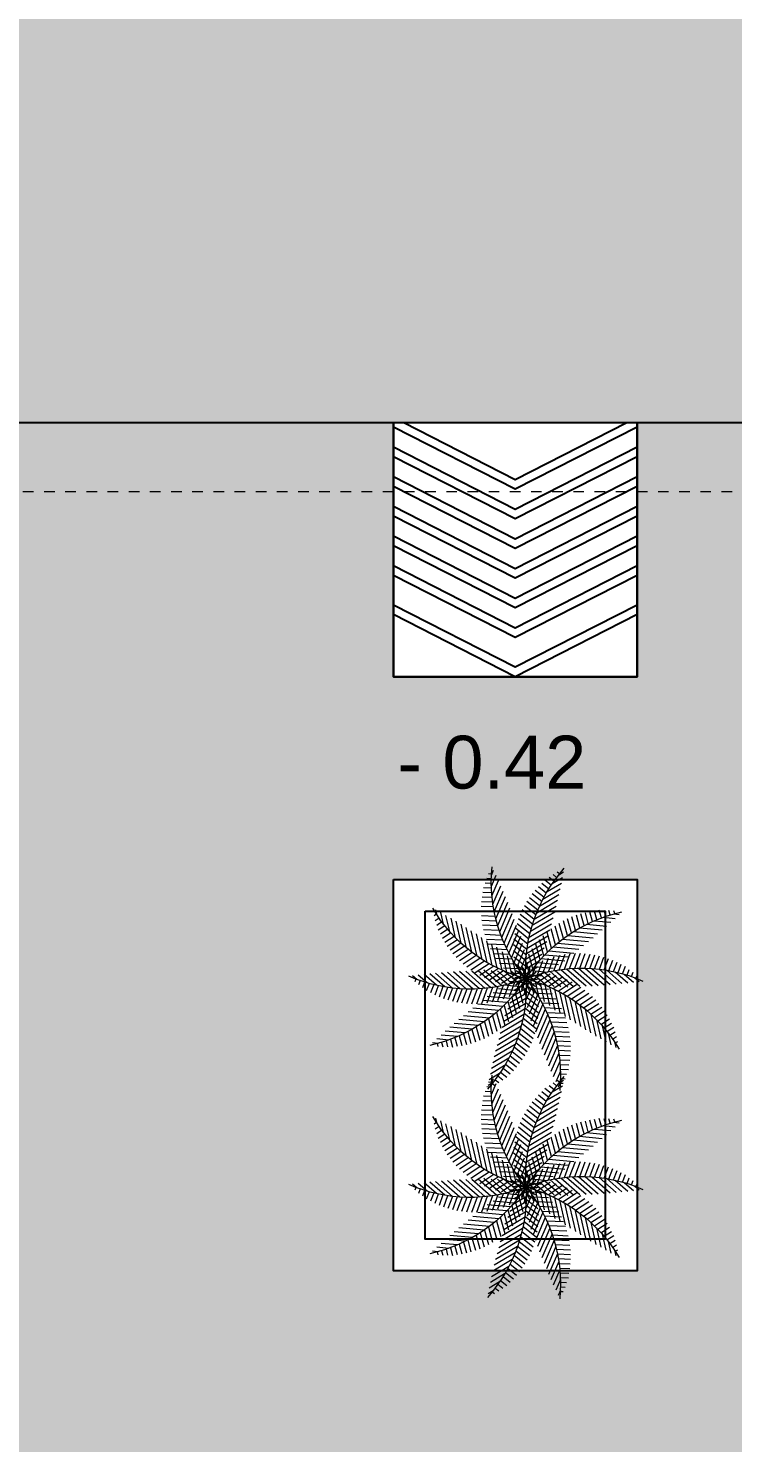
# Model space of a CAD drawing. Header units: inches. Extents: x 0 to 558, y -1 to 295.
# Drawn here: x 273.75 to 280.41, y 185.35 to 198.72 of the extents above; entities that cross this region are included whole.
import ezdxf

# ---------------------------------------------------------------- set-up
doc = ezdxf.new("R2010")
doc.units = ezdxf.units.IN
doc.header["$MEASUREMENT"] = 0
doc.linetypes.add('DASHDOT2', pattern=[0.5, 0.25, -0.125, 0, -0.125])
for name, color, linetype, lineweight in [('ARSIR', 31, 'Continuous', 5), ('ARSIR BETON', 8, 'Continuous', 5), ('GSB', 1, 'Continuous', 15), ('NOT', 7, 'Continuous', 20), ('POHON', 98, 'Continuous', 5)]:
    doc.layers.add(name, color=color, linetype=linetype, lineweight=lineweight)
doc.layers.add('dinding', color=3, linetype='Continuous')
doc.layers.add('LANTAI', color=57, linetype='Continuous')
doc.styles.get("Standard").update_dxf_attribs({"font": 'arial.ttf'})
pattern_1 = [(45, (37.0798, 226.14725), (6e-17, 0.5747364), [1.2192, -0.4064]), (135, (37.36716, 226.4346), (6e-17, 0.5747364), [1.2192, -0.4064])]

# ---------------------------------------------------------------- blocks, each defined once
blk = doc.blocks.new('A$C08441736')
at = {"color": 82}
for p, q in [((0.0057, 0.7473), (-0.0197, 0.7763)), ((0.0458, 0.6127), (-0.0291, 0.6983)), ((0.0295, 0.6758), (-0.0246, 0.7375)), ((0.0028, 0.7548), (0.0219, 0.762)), ((0.0138, 0.7247), (0.0436, 0.7359)), ((0.0239, 0.6942), (0.0635, 0.7091)), ((0.033, 0.6634), (0.0847, 0.6828)), ((0.0647, 0.5025), (-0.037, 0.6187)), ((0.0572, 0.5554), (-0.0332, 0.6587)), ((0.0412, 0.6322), (0.0982, 0.6536)), ((0.0485, 0.6007), (0.1131, 0.625)), ((0.0548, 0.5688), (0.1264, 0.5957)), ((-0.2667, 0.4695), (-0.2209, 0.5389)), ((-0.244, 0.4456), (-0.1948, 0.5202)), ((-0.2219, 0.4209), (-0.1696, 0.5001)), ((0.0716, 0.3616), (-0.0462, 0.4961)), ((0.0715, 0.4061), (-0.0435, 0.5374)), ((0.0693, 0.4529), (-0.0405, 0.5783)), ((0.0602, 0.5366), (0.1381, 0.5658)), ((0.0646, 0.5039), (0.1482, 0.5354)), ((0.0679, 0.4709), (0.1568, 0.5043)), ((-0.2101, 0.4071), (-0.3726, 0.444)), ((-0.1808, 0.3705), (-0.3511, 0.4092)), ((-0.2003, 0.3953), (-0.1454, 0.4786)), ((-0.1795, 0.3687), (-0.1221, 0.4556)), ((-0.1592, 0.3412), (-0.0999, 0.4311)), ((-0.1396, 0.3126), (-0.0787, 0.405)), ((0.0668, 0.2785), (-0.0504, 0.4122)), ((0.07, 0.3191), (-0.0485, 0.4544)), ((0.0703, 0.4376), (0.1637, 0.4727)), ((0.0715, 0.4038), (0.169, 0.4404)), ((0.0717, 0.3696), (0.1726, 0.4075)), ((-0.1546, 0.3346), (-0.329, 0.3742)), ((-0.131, 0.2993), (-0.3063, 0.3391)), ((-0.1097, 0.2645), (-0.2831, 0.3039)), ((-0.1207, 0.283), (-0.0586, 0.3772)), ((-0.1026, 0.2522), (-0.0396, 0.3477)), ((-0.0852, 0.2204), (-0.0219, 0.3163)), ((0.0563, 0.2017), (-0.0529, 0.3264)), ((0.0622, 0.2394), (-0.0518, 0.3696)), ((0.0653, 0.2644), (0.1723, 0.3046)), ((0.0686, 0.2999), (0.1744, 0.3396)), ((0.0708, 0.335), (0.1744, 0.3739)), ((0.1641, 0.1301), (0.1491, 0.2951)), ((0.191, 0.1571), (0.1753, 0.3294)), ((0.2177, 0.186), (0.2015, 0.3631)), ((-0.0904, 0.2302), (-0.2592, 0.2685)), ((-0.073, 0.1963), (-0.2346, 0.233)), ((-0.0573, 0.1628), (-0.2158, 0.1988)), ((-0.1984, 0.1282), (-0.2037, 0.243)), ((-0.1656, 0.1112), (-0.1707, 0.2254)), ((-0.1326, 0.0926), (-0.1377, 0.205)), ((-0.0686, 0.1872), (-0.0056, 0.2827)), ((0.0493, 0.1653), (-0.0577, 0.2876)), ((0.0413, 0.1302), (-0.0535, 0.2385)), ((-0.0529, 0.1528), (0.0091, 0.2468)), ((-0.0381, 0.117), (0.0221, 0.2083)), ((0.047, 0.1547), (0.1525, 0.1943)), ((0.0546, 0.1918), (0.1616, 0.232)), ((0.0606, 0.2283), (0.1681, 0.2688)), ((0.1099, 0.081), (0.0969, 0.2244)), ((0.1371, 0.1048), (0.1223, 0.2666)), ((-0.2084, 0.1331), (-0.3675, 0.0649)), ((-0.1744, 0.1159), (-0.3267, 0.0506)), ((-0.142, 0.098), (-0.2914, 0.034)), ((-0.0431, 0.1296), (-0.1835, 0.1615)), ((-0.0304, 0.0968), (-0.1568, 0.1255)), ((-0.0996, 0.0723), (-0.1045, 0.1815)), ((-0.0665, 0.0502), (-0.0712, 0.1542)), ((0.0323, 0.0961), (-0.0531, 0.1937)), ((0.0224, 0.0631), (-0.0523, 0.1483)), ((0.0116, 0.0311), (-0.0508, 0.1024)), ((-0.0333, 0.0262), (-0.0377, 0.1224)), ((-0.0243, 0.0797), (0.033, 0.1666)), ((-0.0115, 0.0408), (0.0415, 0.1211)), ((0.0277, 0.0184), (0.0191, 0.1127)), ((0.0272, 0.0788), (0.1247, 0.1154)), ((0.038, 0.1171), (0.1403, 0.1555)), ((0.0552, 0.0379), (0.0449, 0.1507)), ((0.0826, 0.0588), (0.0709, 0.1879)), ((0.1014, -0.001), (0.1678, 0.1104)), ((0.1366, 0.001), (0.2103, 0.1246)), ((-0.1993, -0.0074), (-0.2706, 0.082)), ((-0.1111, 0.0795), (-0.2433, 0.0228)), ((-0.1617, -0.0031), (-0.2319, 0.0849)), ((-0.0815, 0.0604), (-0.2006, 0.0093)), ((-0.1231, -0.0001), (-0.1913, 0.0854)), ((-0.1014, 0.001), (-0.1678, -0.1104)), ((-0.0531, 0.0408), (-0.1572, -0.0039)), ((-0.0833, 0.0015), (-0.1482, 0.0829)), ((-0.019, 0.0642), (-0.1295, 0.0893)), ((-0.0352, -0.0236), (-0.128, 0.002)), ((-0.067, 0.0018), (-0.1249, -0.0955)), ((-0.026, 0.0206), (-0.1131, -0.0167)), ((-0.0423, 0.0016), (-0.1024, 0.0769)), ((-0.0089, 0.032), (-0.1013, 0.053)), ((0, 0), (-0.0819, 0.0226)), ((-0.0332, 0.0014), (-0.0817, -0.08)), ((0, 0), (-0.0724, 0.0164)), ((0, 0), (-0.053, 0.0664)), ((0, 0), (-0.0489, 0.0558)), ((0, 0), (-0.0067, 0.0739)), ((0, 0), (-0.0038, 0.0848)), ((0, 0), (0.0467, 0.0709)), ((0, 0), (0.038, 0.0637)), ((0, 0), (0.0795, 0.0299)), ((0, 0), (0.0682, 0.0292)), ((0.0146, 0.0398), (0.1048, 0.0736)), ((0.026, -0.0206), (0.1131, 0.0167)), ((0.0332, -0.0014), (0.0817, 0.08)), ((0.0352, 0.0236), (0.128, -0.002)), ((0.0531, -0.0408), (0.1572, 0.0039)), ((0.067, -0.0018), (0.1249, 0.0955)), ((0.0683, 0.0477), (0.1687, 0.0201)), ((0.0995, 0.0724), (0.2049, 0.0433)), ((0.1231, 0.0001), (0.1913, -0.0854)), ((0.1617, 0.0031), (0.2319, -0.0849)), ((-0.2092, -0.0088), (-0.2941, -0.1511)), ((-0.1569, -0.1231), (-0.2671, -0.0927)), ((-0.1725, -0.0042), (-0.2557, -0.1438)), ((-0.129, -0.0975), (-0.2376, -0.0676)), ((-0.1366, -0.001), (-0.2103, -0.1246)), ((-0.0995, -0.0724), (-0.2049, -0.0433)), ((-0.0683, -0.0477), (-0.1687, -0.0201)), ((-0.0272, -0.0788), (-0.1247, -0.1154)), ((-0.1099, -0.081), (-0.0969, -0.2244)), ((-0.0146, -0.0398), (-0.1048, -0.0736)), ((-0.0826, -0.0588), (-0.0709, -0.1879)), ((0, 0), (-0.0795, -0.0299)), ((0, 0), (-0.0682, -0.0292)), ((-0.0552, -0.0379), (-0.0449, -0.1507)), ((0, 0), (-0.0467, -0.0709)), ((0.0115, -0.0408), (-0.0415, -0.1211)), ((0, 0), (-0.038, -0.0637)), ((0.0243, -0.0797), (-0.033, -0.1666)), ((-0.0323, -0.0961), (0.0531, -0.1937)), ((-0.0277, -0.0184), (-0.0191, -0.1127)), ((-0.0224, -0.0631), (0.0523, -0.1483)), ((-0.0116, -0.0311), (0.0508, -0.1024)), ((0, 0), (0.0724, -0.0164)), ((0, 0), (0.0038, -0.0848)), ((0, 0), (0.053, -0.0664)), ((0, 0), (0.0819, -0.0226)), ((0, 0), (0.0067, -0.0739)), ((0, 0), (0.0489, -0.0558)), ((0.0089, -0.032), (0.1013, -0.053)), ((0.019, -0.0642), (0.1295, -0.0893)), ((0.0304, -0.0968), (0.1568, -0.1255)), ((0.0333, -0.0262), (0.0377, -0.1224)), ((0.0423, -0.0016), (0.1024, -0.0769)), ((0.0665, -0.0502), (0.0712, -0.1542)), ((0.0815, -0.0604), (0.2006, -0.0093)), ((0.0833, -0.0015), (0.1482, -0.0829)), ((0.0996, -0.0723), (0.1045, -0.1815)), ((0.1326, -0.0926), (0.1377, -0.205)), ((-0.2082, -0.1755), (-0.3185, -0.1451)), ((-0.1832, -0.1491), (-0.294, -0.1186)), ((-0.2177, -0.186), (-0.2015, -0.3631)), ((-0.191, -0.1571), (-0.1753, -0.3294)), ((-0.1641, -0.1301), (-0.1491, -0.2951)), ((-0.0546, -0.1918), (-0.1616, -0.232)), ((-0.047, -0.1547), (-0.1525, -0.1943)), ((-0.038, -0.1171), (-0.1403, -0.1555)), ((-0.1371, -0.1048), (-0.1223, -0.2666)), ((-0.0493, -0.1653), (0.0577, -0.2876)), ((-0.0413, -0.1302), (0.0535, -0.2385)), ((0.0381, -0.117), (-0.0221, -0.2083)), ((0.0529, -0.1528), (-0.0091, -0.2468)), ((0.0686, -0.1872), (0.0056, -0.2827)), ((0.0431, -0.1296), (0.1835, -0.1615)), ((0.0573, -0.1628), (0.2158, -0.1988)), ((0.1656, -0.1112), (0.1707, -0.2254)), ((0.1984, -0.1282), (0.2037, -0.243)), ((-0.2442, -0.2171), (-0.2279, -0.3961)), ((-0.0653, -0.2644), (-0.1723, -0.3046)), ((-0.0606, -0.2283), (-0.1681, -0.2688)), ((-0.0668, -0.2785), (0.0504, -0.4122)), ((-0.0622, -0.2394), (0.0518, -0.3696)), ((-0.0563, -0.2017), (0.0529, -0.3264)), ((0.0852, -0.2204), (0.0219, -0.3163)), ((0.1026, -0.2522), (0.0396, -0.3477)), ((0.1207, -0.283), (0.0586, -0.3772)), ((-0.0686, -0.2999), (-0.1744, -0.3396)), ((-0.0708, -0.335), (-0.1744, -0.3739)), ((-0.0717, -0.3696), (-0.1726, -0.4075)), ((-0.0716, -0.3616), (0.0462, -0.4961)), ((-0.07, -0.3191), (0.0485, -0.4544)), ((0.1396, -0.3126), (0.0787, -0.405)), ((-0.0715, -0.4038), (-0.169, -0.4404)), ((-0.0703, -0.4376), (-0.1637, -0.4727)), ((-0.0679, -0.4709), (-0.1568, -0.5043)), ((-0.0715, -0.4061), (0.0435, -0.5374)), ((-0.0693, -0.4529), (0.0405, -0.5783)), ((-0.0646, -0.5039), (-0.1482, -0.5354)), ((-0.0602, -0.5366), (-0.1381, -0.5658)), ((-0.0548, -0.5688), (-0.1264, -0.5957)), ((-0.0647, -0.5025), (0.037, -0.6187)), ((-0.0572, -0.5554), (0.0332, -0.6587)), ((-0.0485, -0.6007), (-0.1131, -0.625)), ((-0.0412, -0.6322), (-0.0982, -0.6536)), ((-0.033, -0.6634), (-0.0847, -0.6828)), ((-0.0458, -0.6127), (0.0291, -0.6983)), ((-0.0295, -0.6758), (0.0246, -0.7375)), ((-0.0239, -0.6942), (-0.0635, -0.7091)), ((-0.0138, -0.7247), (-0.0436, -0.7359)), ((-0.0028, -0.7548), (-0.0219, -0.762)), ((-0.0057, -0.7473), (0.0197, -0.7763))]:
    blk.add_line(p, q, dxfattribs=at)
at = {"color": 60}
for p, q in [((-0.4347, 0.6079), (-0.4723, 0.6164)), ((-0.4414, 0.6123), (-0.4302, 0.6293)), ((-0.4148, 0.5944), (-0.3973, 0.621)), ((-0.3887, 0.5757), (-0.3654, 0.611)), ((-0.3632, 0.5561), (-0.3328, 0.6022)), ((-0.3383, 0.5357), (-0.3048, 0.5865)), ((-0.3734, 0.564), (-0.4534, 0.5822)), ((-0.3231, 0.5226), (-0.434, 0.5478)), ((-0.2802, 0.483), (-0.414, 0.5133)), ((-0.3138, 0.5145), (-0.2759, 0.5721)), ((-0.29, 0.4924), (-0.2479, 0.5562)), ((-0.243, 0.4446), (-0.3936, 0.4788)), ((-0.6207, 0.2364), (-0.6232, 0.2916)), ((-0.5885, 0.2346), (-0.5913, 0.2954)), ((-0.5563, 0.2317), (-0.5594, 0.3007)), ((-0.524, 0.2279), (-0.5275, 0.3043)), ((-0.4917, 0.223), (-0.4955, 0.3062)), ((-0.4593, 0.2171), (-0.4634, 0.3064)), ((-0.4269, 0.2101), (-0.4312, 0.3049)), ((-0.3944, 0.202), (-0.399, 0.3017)), ((-0.3619, 0.1928), (-0.3666, 0.2968)), ((-0.7089, 0.2363), (-0.7444, 0.2211)), ((-0.717, 0.2359), (-0.7179, 0.2563)), ((-0.6336, 0.2368), (-0.709, 0.2045)), ((-0.685, 0.2371), (-0.6864, 0.2689)), ((-0.5686, 0.2329), (-0.6731, 0.1881)), ((-0.6529, 0.2372), (-0.6548, 0.2795)), ((-0.5106, 0.226), (-0.6367, 0.1719)), ((-0.4579, 0.2168), (-0.5998, 0.156)), ((-0.4093, 0.2059), (-0.5625, 0.1402)), ((-0.3293, 0.1824), (-0.3342, 0.2901)), ((-0.2967, 0.1708), (-0.3017, 0.2814)), ((-0.264, 0.158), (-0.2691, 0.2708)), ((-0.3641, 0.1935), (-0.5246, 0.1247)), ((-0.3218, 0.1798), (-0.4861, 0.1094)), ((-0.2819, 0.1652), (-0.4472, 0.0943)), ((-0.2442, 0.1495), (-0.4076, 0.0795)), ((-0.4379, -0.0684), (-0.5001, 0.0096)), ((-0.4061, -0.0567), (-0.4711, 0.0246)), ((-0.3737, -0.046), (-0.4409, 0.0382)), ((-0.3404, -0.0362), (-0.4095, 0.0503)), ((-0.3064, -0.0274), (-0.3769, 0.0609)), ((-0.2716, -0.0196), (-0.3429, 0.0698)), ((-0.2359, -0.0129), (-0.3076, 0.0769)), ((-0.5863, -0.1395), (-0.6293, -0.0856)), ((-0.5579, -0.1236), (-0.6056, -0.0639)), ((-0.5289, -0.1086), (-0.5808, -0.0435)), ((-0.4979, -0.0937), (-0.5769, -0.2264)), ((-0.4992, -0.0943), (-0.555, -0.0245)), ((-0.4521, -0.074), (-0.5375, -0.2172)), ((-0.4689, -0.0809), (-0.5281, -0.0068)), ((-0.4083, -0.0575), (-0.4977, -0.2075)), ((-0.366, -0.0436), (-0.4576, -0.1973)), ((-0.3251, -0.0321), (-0.4172, -0.1865)), ((-0.2855, -0.0226), (-0.3765, -0.1753)), ((-0.2469, -0.0148), (-0.3354, -0.1635)), ((-0.6935, -0.2108), (-0.7134, -0.1859)), ((-0.6676, -0.1918), (-0.694, -0.1587)), ((-0.6518, -0.1808), (-0.6938, -0.2513)), ((-0.6411, -0.1736), (-0.6756, -0.1304)), ((-0.5969, -0.1457), (-0.6551, -0.2434)), ((-0.614, -0.1562), (-0.652, -0.1086)), ((-0.5459, -0.1173), (-0.6162, -0.2351)), ((-0.2318, -0.2023), (-0.3407, -0.1723)), ((-0.7124, -0.2255), (-0.7322, -0.2587)), ((-0.7188, -0.2306), (-0.7315, -0.2147)), ((-0.314, -0.3127), (-0.4103, -0.2862)), ((-0.2952, -0.2846), (-0.3956, -0.257)), ((-0.2753, -0.2568), (-0.3791, -0.2282)), ((-0.2541, -0.2294), (-0.3609, -0.2)), ((-0.2965, -0.2865), (-0.2807, -0.4604)), ((-0.2705, -0.2504), (-0.2542, -0.4286)), ((-0.3641, -0.3987), (-0.4443, -0.3766)), ((-0.3484, -0.3697), (-0.4346, -0.346)), ((-0.3318, -0.3411), (-0.4232, -0.3159)), ((-0.3477, -0.3685), (-0.3337, -0.5223)), ((-0.3223, -0.3256), (-0.3072, -0.4916)), ((-0.405, -0.4872), (-0.4636, -0.4711)), ((-0.3923, -0.4575), (-0.4588, -0.4391)), ((-0.3787, -0.4279), (-0.4524, -0.4076)), ((-0.3972, -0.4687), (-0.3869, -0.582)), ((-0.3727, -0.4158), (-0.3603, -0.5524)), ((-0.4166, -0.5173), (-0.4699, -0.5026)), ((-0.4274, -0.5476), (-0.4682, -0.5364)), ((-0.4371, -0.5782), (-0.4678, -0.5697)), ((-0.421, -0.5294), (-0.4136, -0.6111)), ((-0.446, -0.609), (-0.4656, -0.6036)), ((-0.4438, -0.6012), (-0.4403, -0.6396))]:
    blk.add_line(p, q, dxfattribs=at)
for p, q in [((0.421, 0.5294), (0.4136, 0.6111)), ((0.4438, 0.6012), (0.4403, 0.6396)), ((0.446, 0.609), (0.4656, 0.6036)), ((0.3223, 0.3256), (0.3072, 0.4916)), ((0.3477, 0.3685), (0.3337, 0.5223)), ((0.3727, 0.4158), (0.3603, 0.5524)), ((0.3972, 0.4687), (0.3869, 0.582)), ((0.405, 0.4872), (0.4636, 0.4711)), ((0.4166, 0.5173), (0.4699, 0.5026)), ((0.4274, 0.5476), (0.4682, 0.5364)), ((0.4371, 0.5782), (0.4678, 0.5697)), ((0.2705, 0.2504), (0.2542, 0.4286)), ((0.2965, 0.2865), (0.2807, 0.4604)), ((0.3641, 0.3987), (0.4443, 0.3766)), ((0.3787, 0.4279), (0.4524, 0.4076)), ((0.3923, 0.4575), (0.4588, 0.4391)), ((0.314, 0.3127), (0.4103, 0.2862)), ((0.3318, 0.3411), (0.4232, 0.3159)), ((0.3484, 0.3697), (0.4346, 0.346)), ((0.2318, 0.2023), (0.3407, 0.1723)), ((0.2541, 0.2294), (0.3609, 0.2)), ((0.2753, 0.2568), (0.3791, 0.2282)), ((0.2952, 0.2846), (0.3956, 0.257)), ((0.366, 0.0436), (0.4576, 0.1973)), ((0.4083, 0.0575), (0.4977, 0.2075)), ((0.4521, 0.074), (0.5375, 0.2172)), ((0.4979, 0.0937), (0.5769, 0.2264)), ((0.5459, 0.1173), (0.6162, 0.2351)), ((0.5969, 0.1457), (0.6551, 0.2434)), ((0.6518, 0.1808), (0.6938, 0.2513)), ((0.6935, 0.2108), (0.7134, 0.1859)), ((0.7124, 0.2255), (0.7322, 0.2587)), ((0.7188, 0.2306), (0.7315, 0.2147)), ((0.1569, 0.1231), (0.2671, 0.0927)), ((0.1832, 0.1491), (0.294, 0.1186)), ((0.2082, 0.1755), (0.3185, 0.1451)), ((0.2092, 0.0088), (0.2941, 0.1511)), ((0.2469, 0.0148), (0.3354, 0.1635)), ((0.2855, 0.0226), (0.3765, 0.1753)), ((0.3251, 0.0321), (0.4172, 0.1865)), ((0.5289, 0.1086), (0.5808, 0.0435)), ((0.5579, 0.1236), (0.6056, 0.0639)), ((0.5863, 0.1395), (0.6293, 0.0856)), ((0.614, 0.1562), (0.652, 0.1086)), ((0.6411, 0.1736), (0.6756, 0.1304)), ((0.6676, 0.1918), (0.694, 0.1587)), ((0.1993, 0.0074), (0.2706, -0.082)), ((0.2359, 0.0129), (0.3076, -0.0769)), ((0.2716, 0.0196), (0.3429, -0.0698)), ((0.3064, 0.0274), (0.3769, -0.0609)), ((0.3404, 0.0362), (0.4095, -0.0503)), ((0.3737, 0.046), (0.4409, -0.0382)), ((0.4061, 0.0567), (0.4711, -0.0246)), ((0.4379, 0.0684), (0.5001, -0.0096)), ((0.4689, 0.0809), (0.5281, 0.0068)), ((0.4992, 0.0943), (0.555, 0.0245)), ((0.142, -0.098), (0.2914, -0.034)), ((0.1744, -0.1159), (0.3267, -0.0506)), ((0.2084, -0.1331), (0.3675, -0.0649)), ((0.2442, -0.1495), (0.4076, -0.0795)), ((0.2819, -0.1652), (0.4472, -0.0943)), ((0.264, -0.158), (0.2691, -0.2708)), ((0.2967, -0.1708), (0.3017, -0.2814)), ((0.3218, -0.1798), (0.4861, -0.1094)), ((0.3293, -0.1824), (0.3342, -0.2901)), ((0.3619, -0.1928), (0.3666, -0.2968)), ((0.3641, -0.1935), (0.5246, -0.1247)), ((0.4093, -0.2059), (0.5625, -0.1402)), ((0.4579, -0.2168), (0.5998, -0.156)), ((0.5106, -0.226), (0.6367, -0.1719)), ((0.5686, -0.2329), (0.6731, -0.1881)), ((0.0904, -0.2302), (0.2592, -0.2685)), ((0.1097, -0.2645), (0.2831, -0.3039)), ((0.3944, -0.202), (0.399, -0.3017)), ((0.4269, -0.2101), (0.4312, -0.3049)), ((0.4593, -0.2171), (0.4634, -0.3064)), ((0.4917, -0.223), (0.4955, -0.3062)), ((0.524, -0.2279), (0.5275, -0.3043)), ((0.5563, -0.2317), (0.5594, -0.3007)), ((0.5885, -0.2346), (0.5913, -0.2954)), ((0.6207, -0.2364), (0.6232, -0.2916)), ((0.6336, -0.2368), (0.709, -0.2045)), ((0.6529, -0.2372), (0.6548, -0.2795)), ((0.685, -0.2371), (0.6864, -0.2689)), ((0.7089, -0.2363), (0.7444, -0.2211)), ((0.717, -0.2359), (0.7179, -0.2563)), ((0.1592, -0.3412), (0.0999, -0.4311)), ((0.1795, -0.3687), (0.1221, -0.4556)), ((0.131, -0.2993), (0.3063, -0.3391)), ((0.1546, -0.3346), (0.329, -0.3742)), ((0.1808, -0.3705), (0.3511, -0.4092)), ((0.2003, -0.3953), (0.1454, -0.4786)), ((0.2219, -0.4209), (0.1696, -0.5001)), ((0.244, -0.4456), (0.1948, -0.5202)), ((0.2101, -0.4071), (0.3726, -0.444)), ((0.2667, -0.4695), (0.2209, -0.5389)), ((0.243, -0.4446), (0.3936, -0.4788)), ((0.2802, -0.483), (0.414, -0.5133)), ((0.29, -0.4924), (0.2479, -0.5562)), ((0.3138, -0.5145), (0.2759, -0.5721)), ((0.3383, -0.5357), (0.3048, -0.5865)), ((0.3231, -0.5226), (0.434, -0.5478)), ((0.3632, -0.5561), (0.3328, -0.6022)), ((0.3887, -0.5757), (0.3654, -0.611)), ((0.3734, -0.564), (0.4534, -0.5822)), ((0.4148, -0.5944), (0.3973, -0.621)), ((0.4414, -0.6123), (0.4302, -0.6293)), ((0.4347, -0.6079), (0.4723, -0.6164))]:
    blk.add_line(p, q)
at = {"color": 106}
for p, q in [((0.2442, 0.2171), (0.2279, 0.3961)), ((0.129, 0.0975), (0.2376, 0.0676)), ((0.1725, 0.0042), (0.2557, 0.1438)), ((0.1111, -0.0795), (0.2433, -0.0228)), ((0.2313, -0.1438), (0.2364, -0.258)), ((0.073, -0.1963), (0.2346, -0.233))]:
    blk.add_line(p, q, dxfattribs=at)
at = {"color": 85}
blk.add_line((-0.2313, 0.1438), (-0.2364, 0.258), dxfattribs=at)
at = {"color": 82}
for centre, start, end in [((-0.9753, 0.3811), 338.65985, 23.6829), ((-1.013, -0.265), 14.65985, 59.6829), ((-0.6638, -0.8098), 50.65985, 95.6829), ((-0.061, -1.0453), 86.65985, 131.6829), ((0.5651, -0.8816), 122.65985, 167.6829), ((0.9753, -0.3811), 158.65985, 203.6829)]:
    blk.add_arc(centre, 1.0471, start, end, dxfattribs=at)
for centre, start, end in [((-0.5651, 0.8816), 302.65985, 347.6829), ((0.061, 1.0453), 266.65985, 311.6829), ((0.6638, 0.8098), 230.65985, 275.6829), ((1.013, 0.265), 194.65985, 239.6829)]:
    blk.add_arc(centre, 1.0471, start, end)

msp = doc.modelspace()

# ---------------------------------------------------------------- hatches: boundary and pattern name
at = {"layer": 'ARSIR'}
h = msp.add_hatch(dxfattribs=at)
h.set_pattern_fill('AR-HBONE', color=256, scale=0.004, style=0)
h.set_pattern_definition(pattern_1)
h.paths.add_polyline_path([(277.2032, 190.67), (279.5032, 190.67), (279.5032, 186.97), (277.2032, 186.97)])
h.paths.add_polyline_path([(277.2032, 184.47), (279.5032, 184.47), (279.5032, 180.77), (277.2032, 180.77)])
edge = h.paths.add_edge_path()
edge.add_line((262.4822, 197.9585), (262.4822, 196.6571))
edge.add_line((262.4822, 196.6571), (265.7537, 196.6585))
edge.add_arc((265.7568, 189.203), 7.4555, 0.24526, 90.02394, ccw=False)
edge.add_line((273.2123, 189.2349), (273.2123, 182.8115))
edge.add_line((273.2123, 182.8115), (274.4123, 182.8115))
edge.add_line((274.4123, 182.8115), (274.4123, 177.6115))
edge.add_line((274.4123, 177.6115), (282.3623, 177.6115))
edge.add_line((282.3623, 177.6115), (282.3623, 182.8115))
edge.add_line((282.3623, 182.8115), (283.5623, 182.8115))
edge.add_line((283.5623, 182.8115), (283.5623, 190.7865))
edge.add_arc((286.5623, 190.7865), 3, 90, 180, ccw=False)
edge.add_line((286.5623, 193.7865), (332.5823, 193.7865))
edge.add_line((332.5823, 193.7865), (332.5823, 194.9865))
edge.add_line((332.5823, 194.9865), (279.5032, 194.9865))
edge.add_line((279.5032, 194.9865), (279.5032, 192.5865))
edge.add_line((279.5032, 192.5865), (277.2032, 192.5865))
edge.add_line((277.2032, 192.5865), (277.2032, 194.9865))
edge.add_line((277.2032, 194.9865), (272.3302, 194.9865))
edge.add_arc((265.7568, 189.203), 8.7555, 41.343, 90)
edge.add_line((265.7568, 197.9585), (262.4822, 197.9585))
at = {"layer": 'ARSIR BETON'}
h = msp.add_hatch(dxfattribs=at)
h.set_pattern_fill('AR-HBONE', color=256, scale=0.004, style=0)
h.set_pattern_definition(pattern_1)
edge = h.paths.add_edge_path()
edge.add_arc((191.2828, 190.0679), 14, 90, 180)
edge.add_line((177.2828, 190.0679), (177.2828, 133.2715))
edge.add_arc((191.2827, 133.2715), 14, 179.99992, 263.11919)
edge.add_line((189.6055, 119.3724), (189.6055, 112.3227))
edge.add_line((189.6055, 112.3227), (189.7055, 112.3227))
edge.add_line((189.7055, 112.3227), (189.7055, 112.2227))
edge.add_line((189.7055, 112.2227), (201.7055, 112.2227))
edge.add_line((201.7055, 112.2227), (201.7055, 119.2715))
edge.add_line((201.7055, 119.2715), (380.22, 119.2715))
edge.add_arc((380.22, 133.2715), 14, 270, 360)
edge.add_line((394.22, 133.2715), (394.22, 186.8365))
edge.add_arc((380.07, 186.8365), 14.15, 0.00002, 89.99998)
edge.add_line((380.07, 200.9865), (288.3873, 200.9865))
edge.add_arc((288.3873, 203.9865), 3, 180, 270, ccw=False)
edge.add_line((285.3873, 203.9865), (285.3986, 204.9823))
edge.add_line((285.3986, 204.9823), (271.3873, 205.1475))
edge.add_line((271.3873, 205.1475), (271.3873, 204.9086))
edge.add_arc((270.5466, 204.9086), 0.8408, 270, 359.99999, ccw=False)
edge.add_line((270.5466, 204.0679), (191.2828, 204.0679))
edge = h.paths.add_edge_path()
edge.add_line((191.2672, 197.9562), (265.7566, 197.9585))
edge.add_arc((265.7568, 189.203), 8.7555, 41.343, 90.00169, ccw=False)
edge.add_line((272.3302, 194.9865), (332.5823, 194.9865))
edge.add_line((332.5823, 194.9865), (332.5823, 191.8715))
edge.add_line((332.5823, 191.8715), (340.1822, 191.8715))
edge.add_line((340.1822, 191.8715), (340.1822, 194.9865))
edge.add_line((340.1822, 194.9865), (380.07, 194.9865))
edge.add_arc((380.07, 186.8365), 8.15, 0, 90, ccw=False)
edge.add_line((388.22, 186.8365), (388.22, 163.1715))
edge.add_line((388.22, 163.1715), (388.22, 157.7117))
edge.add_line((388.22, 157.7117), (388.22, 133.2715))
edge.add_arc((380.22, 133.2715), 8, -90, 0, ccw=False)
edge.add_line((380.22, 125.2715), (191.2828, 125.2715))
edge.add_arc((191.185, 133.1732), 7.9023, 180.12317, 270.70845, ccw=False)
edge.add_line((183.2828, 133.1562), (183.2675, 189.9541))
edge.add_arc((191.2675, 189.9563), 8, 90.00169, 180.01541, ccw=False)

# ---------------------------------------------------------------- linework, layer by layer
at = {"layer": 'dinding'}
for points in [[(277.2032, 190.67), (279.5032, 190.67), (279.5032, 186.97), (277.2032, 186.97)], [(277.5032, 190.37), (279.2032, 190.37), (279.2032, 187.27), (277.5032, 187.27)]]:
    msp.add_lwpolyline(points, close=True, dxfattribs=at)
at = {"layer": 'GSB', "linetype": 'DASHDOT2', "ltscale": 0.0025}
msp.add_line((157.5017, 194.3376), (497.7427, 194.3376), dxfattribs=at)
at = {"layer": 'LANTAI'}
for points in [[(191.2675, 197.9562, 0.4142136), (183.2675, 189.9563), (183.2828, 133.1562, 0.4172087), (191.2828, 125.2715), (380.22, 125.2715, 0.4142136), (388.22, 133.2715), (388.22, 157.7117), (388.22, 157.7117), (388.22, 163.1715), (388.22, 163.1715), (388.22, 186.8365, 0.4142136), (380.07, 194.9865), (340.1822, 194.9865), (340.1822, 191.8715), (332.5823, 191.8715), (332.5823, 194.9865), (272.3302, 194.9865, 0.2155546), (265.7568, 197.9585), (191.2675, 197.9562)], [(332.5823, 193.7865), (332.5823, 194.9865), (279.5032, 194.9865), (279.5032, 192.5865), (277.2032, 192.5865), (277.2032, 194.9865), (272.3302, 194.9865, 0.2155546), (265.7568, 197.9585), (262.4822, 197.9562), (262.4822, 196.7562), (262.4822, 196.6562), (265.7537, 196.6585, -0.4130826), (273.2123, 189.2349), (273.2123, 182.8115), (274.4123, 182.8115), (274.4123, 177.6115), (282.3623, 177.6115), (282.3623, 182.8115), (283.5623, 182.8115), (283.5623, 190.7865, -0.4142136), (286.5623, 193.7865), (332.5823, 193.7865)]]:
    msp.add_lwpolyline(points, format="xyb", dxfattribs=at)
msp.add_lwpolyline([(277.2032, 192.5865), (279.5032, 192.5865), (279.5032, 194.9865), (277.2032, 194.9865)], close=True, dxfattribs=at)
for points in [[(279.5032, 194.9459), (278.3532, 194.3583), (277.2032, 194.9459)], [(279.4069, 194.9865), (278.3532, 194.4481), (277.2996, 194.9865)], [(279.5032, 194.7554), (278.3532, 194.1678), (277.2032, 194.7554)], [(279.5032, 194.6656), (278.3532, 194.078), (277.2032, 194.6656)], [(279.5032, 194.4751), (278.3532, 193.8875), (277.2032, 194.4751)], [(279.5032, 194.3853), (278.3532, 193.7977), (277.2032, 194.3853)], [(279.5032, 194.1948), (278.3532, 193.6072), (277.2032, 194.1948)], [(279.5032, 194.105), (278.3532, 193.5173), (277.2032, 194.105)], [(279.5032, 193.9145), (278.3532, 193.3269), (277.2032, 193.9145)], [(279.5032, 193.8246), (278.3532, 193.237), (277.2032, 193.8246)], [(279.5032, 193.6342), (278.3532, 193.0465), (277.2032, 193.6342)], [(279.5032, 193.5443), (278.3532, 192.9567), (277.2032, 193.5443)], [(279.5032, 193.264), (278.3532, 192.6764), (277.2032, 193.264)], [(279.5032, 193.1742), (278.3532, 192.5865), (277.2032, 193.1742)]]:
    msp.add_lwpolyline(points, dxfattribs=at)

# ---------------------------------------------------------------- block references
at = {"layer": 'POHON', "lineweight": 0, "xscale": -1.377873410171134, "yscale": 1.377873410170821, "zscale": 1.377873410170977, "rotation": 270}
for p in [(278.4532, 189.7331), (278.4532, 187.7638)]:
    msp.add_blockref('A$C08441736', p, dxfattribs=at)

# ---------------------------------------------------------------- texts
at = {"layer": 'NOT', "insert": (277.1532, 192.0294), "char_height": 0.5, "width": 1.896698, "attachment_point": 1, "rotation": 360}
msp.add_mtext('\\pi0.084774;{\\fArial|b0|i0|c0|p18;- 0.42}', dxfattribs=at)

doc.saveas('drawing.dxf')
